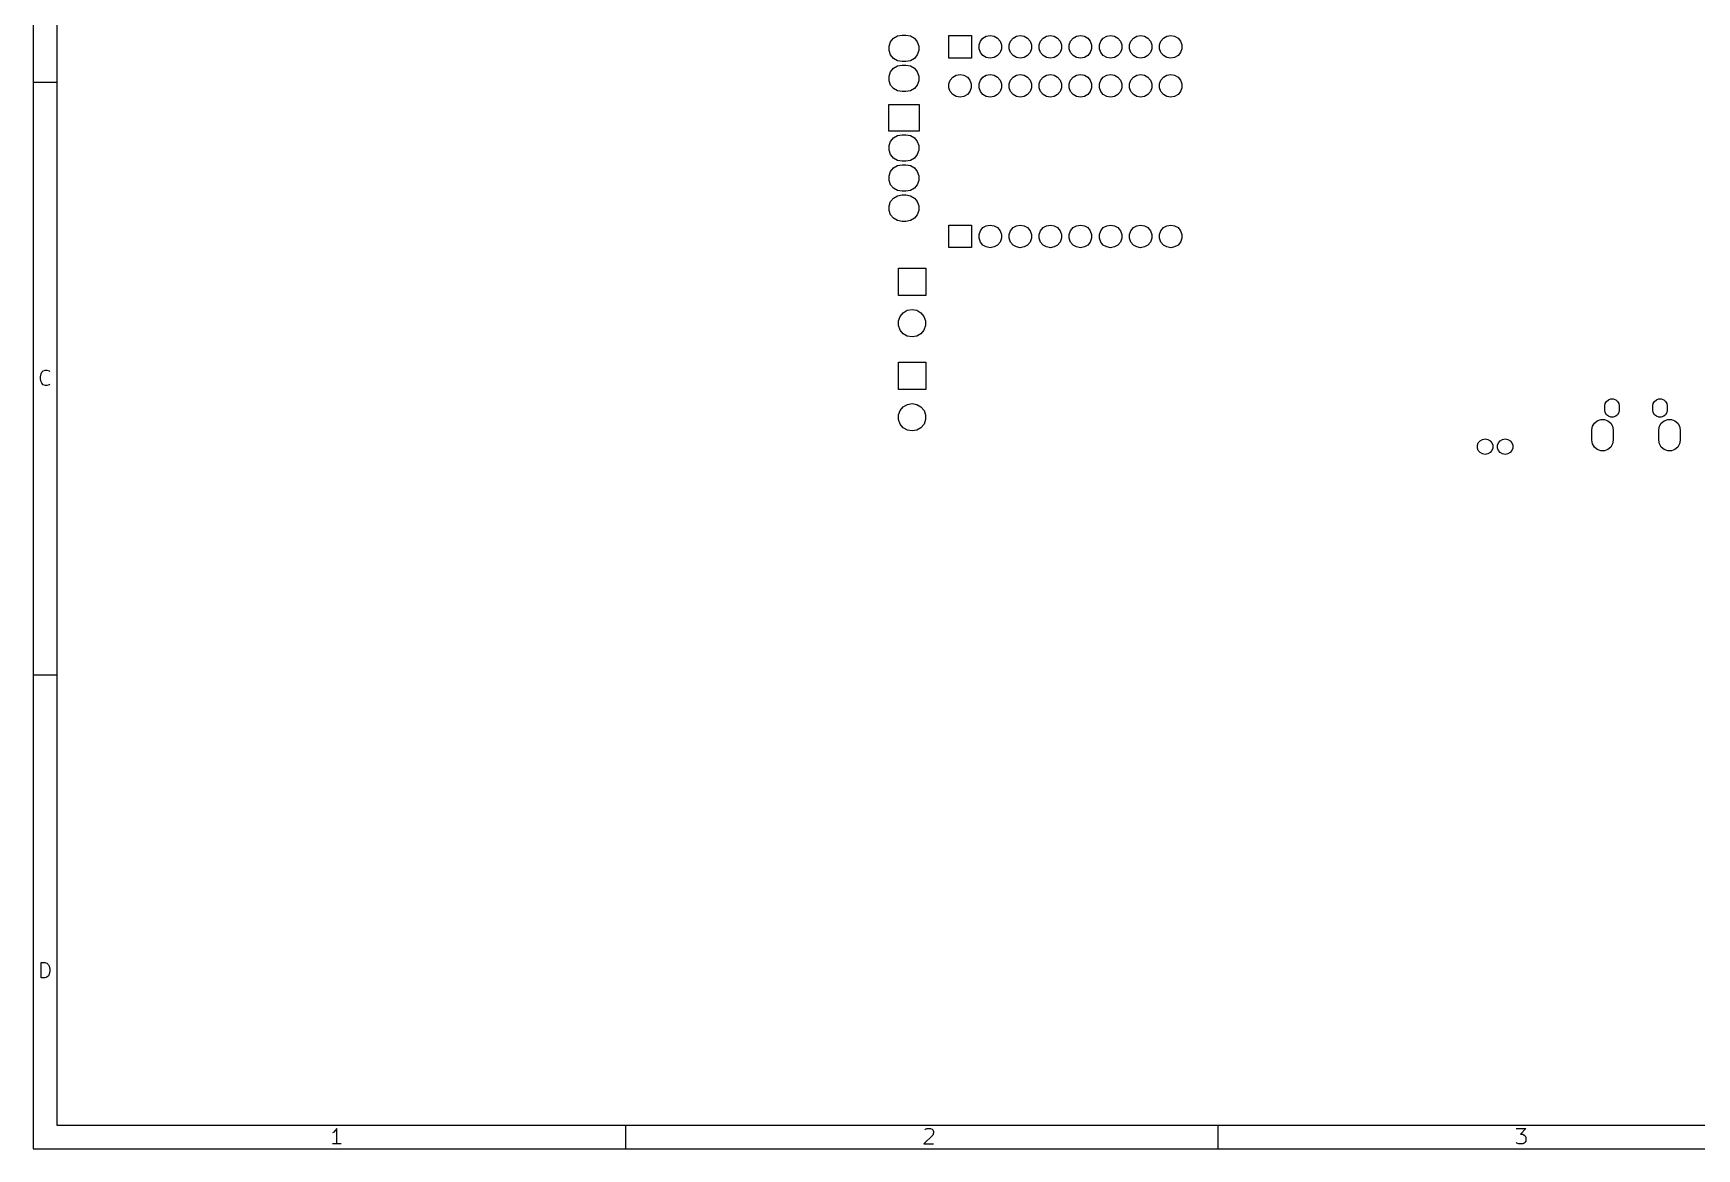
# Model space of a CAD drawing. Extents: x 10 to 287, y -200 to -10.
# Drawn here: x 10 to 150.4, y -200 to -105.9 of the extents above; entities that cross this region are included whole.
import ezdxf

# ---------------------------------------------------------------- set-up
doc = ezdxf.new("R2010")
doc.units = 0
doc.header["$MEASUREMENT"] = 0
doc.layers.add('BLACK', color=7, linetype='CONTINUOUS')

msp = doc.modelspace()

# ---------------------------------------------------------------- linework, layer by layer
at = {"layer": 'Black'}
for p, q in [((10, -10), (10, -200.007)), ((12, -12), (12, -198.007)), ((82.2421, -106.936), (82.3749, -106.571)), ((82.3749, -106.571), (82.6244, -106.274)), ((82.6244, -106.274), (82.9605, -106.08)), ((82.9605, -106.08), (83.3427, -106.012)), ((83.3427, -106.012), (83.6573, -106.012)), ((83.6573, -106.012), (84.0395, -106.08)), ((84.0395, -106.08), (84.3756, -106.274)), ((84.3756, -106.274), (84.6251, -106.571)), ((84.6251, -106.571), (84.7579, -106.936)), ((87.2871, -107.95), (87.2871, -106.045)), ((87.2871, -106.045), (89.1921, -106.045)), ((89.1921, -106.045), (89.1921, -107.95)), ((89.838, -106.831), (89.9516, -106.519)), ((89.9516, -106.519), (90.165, -106.265)), ((90.165, -106.265), (90.4526, -106.099)), ((90.4526, -106.099), (90.7796, -106.041)), ((90.7796, -106.041), (91.1066, -106.099)), ((91.1066, -106.099), (91.3942, -106.265)), ((91.3942, -106.265), (91.6076, -106.519)), ((91.6076, -106.519), (91.7212, -106.831)), ((92.378, -106.831), (92.4916, -106.519)), ((92.4916, -106.519), (92.705, -106.265)), ((92.705, -106.265), (92.9926, -106.099)), ((92.9926, -106.099), (93.3196, -106.041)), ((93.3196, -106.041), (93.6466, -106.099)), ((93.6466, -106.099), (93.9342, -106.265)), ((93.9342, -106.265), (94.1476, -106.519)), ((94.1476, -106.519), (94.2612, -106.831)), ((94.918, -106.831), (95.0316, -106.519)), ((95.0316, -106.519), (95.245, -106.265)), ((95.245, -106.265), (95.5326, -106.099)), ((95.5326, -106.099), (95.8596, -106.041)), ((95.8596, -106.041), (96.1866, -106.099)), ((96.1866, -106.099), (96.4742, -106.265)), ((96.4742, -106.265), (96.6876, -106.519)), ((96.6876, -106.519), (96.8012, -106.831)), ((97.458, -106.831), (97.5716, -106.519)), ((97.5716, -106.519), (97.785, -106.265)), ((97.785, -106.265), (98.0726, -106.099)), ((98.0726, -106.099), (98.3996, -106.041)), ((98.3996, -106.041), (98.7266, -106.099)), ((98.7266, -106.099), (99.0142, -106.265)), ((99.0142, -106.265), (99.2276, -106.519)), ((99.2276, -106.519), (99.3412, -106.831)), ((99.998, -106.831), (100.112, -106.519)), ((100.112, -106.519), (100.325, -106.265)), ((100.325, -106.265), (100.613, -106.099)), ((100.613, -106.099), (100.94, -106.041)), ((100.94, -106.041), (101.267, -106.099)), ((101.267, -106.099), (101.554, -106.265)), ((101.554, -106.265), (101.768, -106.519)), ((101.768, -106.519), (101.881, -106.831)), ((102.538, -106.831), (102.652, -106.519)), ((102.652, -106.519), (102.865, -106.265)), ((102.865, -106.265), (103.153, -106.099)), ((103.153, -106.099), (103.48, -106.041)), ((103.48, -106.041), (103.807, -106.099)), ((103.807, -106.099), (104.094, -106.265)), ((104.094, -106.265), (104.308, -106.519)), ((104.308, -106.519), (104.421, -106.831)), ((105.078, -106.831), (105.192, -106.519)), ((105.192, -106.519), (105.405, -106.265)), ((105.405, -106.265), (105.693, -106.099)), ((105.693, -106.099), (106.02, -106.041)), ((106.02, -106.041), (106.347, -106.099)), ((106.347, -106.099), (106.634, -106.265)), ((106.634, -106.265), (106.848, -106.519)), ((106.848, -106.519), (106.961, -106.831)), ((82.2421, -107.324), (82.2421, -106.936)), ((82.3749, -107.689), (82.2421, -107.324)), ((82.6244, -107.986), (82.3749, -107.689)), ((82.9605, -108.18), (82.6244, -107.986)), ((84.3756, -107.986), (84.0395, -108.18)), ((84.6251, -107.689), (84.3756, -107.986)), ((84.7579, -107.324), (84.6251, -107.689)), ((84.7579, -106.936), (84.7579, -107.324)), ((89.1921, -107.95), (87.2871, -107.95)), ((89.838, -107.164), (89.838, -106.831)), ((89.9516, -107.476), (89.838, -107.164)), ((90.165, -107.73), (89.9516, -107.476)), ((90.4526, -107.896), (90.165, -107.73)), ((90.7796, -107.954), (90.4526, -107.896)), ((91.1066, -107.896), (90.7796, -107.954)), ((91.3942, -107.73), (91.1066, -107.896)), ((91.6076, -107.476), (91.3942, -107.73)), ((91.7212, -107.164), (91.6076, -107.476)), ((91.7212, -106.831), (91.7212, -107.164)), ((92.378, -107.164), (92.378, -106.831)), ((92.4916, -107.476), (92.378, -107.164)), ((92.705, -107.73), (92.4916, -107.476)), ((92.9926, -107.896), (92.705, -107.73)), ((93.3196, -107.954), (92.9926, -107.896)), ((93.6466, -107.896), (93.3196, -107.954)), ((93.9342, -107.73), (93.6466, -107.896)), ((94.1476, -107.476), (93.9342, -107.73)), ((94.2612, -107.164), (94.1476, -107.476)), ((94.2612, -106.831), (94.2612, -107.164)), ((94.918, -107.164), (94.918, -106.831)), ((95.0316, -107.476), (94.918, -107.164)), ((95.245, -107.73), (95.0316, -107.476)), ((95.5326, -107.896), (95.245, -107.73)), ((95.8596, -107.954), (95.5326, -107.896)), ((96.1866, -107.896), (95.8596, -107.954)), ((96.4742, -107.73), (96.1866, -107.896)), ((96.6876, -107.476), (96.4742, -107.73)), ((96.8012, -107.164), (96.6876, -107.476)), ((96.8012, -106.831), (96.8012, -107.164)), ((97.458, -107.164), (97.458, -106.831)), ((97.5716, -107.476), (97.458, -107.164)), ((97.785, -107.73), (97.5716, -107.476)), ((98.0726, -107.896), (97.785, -107.73)), ((98.3996, -107.954), (98.0726, -107.896)), ((98.7266, -107.896), (98.3996, -107.954)), ((99.0142, -107.73), (98.7266, -107.896)), ((99.2276, -107.476), (99.0142, -107.73)), ((99.3412, -107.164), (99.2276, -107.476)), ((99.3412, -106.831), (99.3412, -107.164)), ((99.998, -107.164), (99.998, -106.831)), ((100.112, -107.476), (99.998, -107.164)), ((100.325, -107.73), (100.112, -107.476)), ((100.613, -107.896), (100.325, -107.73)), ((100.94, -107.954), (100.613, -107.896)), ((101.267, -107.896), (100.94, -107.954)), ((101.554, -107.73), (101.267, -107.896)), ((101.768, -107.476), (101.554, -107.73)), ((101.881, -107.164), (101.768, -107.476)), ((101.881, -106.831), (101.881, -107.164)), ((102.538, -107.164), (102.538, -106.831)), ((102.652, -107.476), (102.538, -107.164)), ((102.865, -107.73), (102.652, -107.476)), ((103.153, -107.896), (102.865, -107.73)), ((103.48, -107.954), (103.153, -107.896)), ((103.807, -107.896), (103.48, -107.954)), ((104.094, -107.73), (103.807, -107.896)), ((104.308, -107.476), (104.094, -107.73)), ((104.421, -107.164), (104.308, -107.476)), ((104.421, -106.831), (104.421, -107.164)), ((105.078, -107.164), (105.078, -106.831)), ((105.192, -107.476), (105.078, -107.164)), ((105.405, -107.73), (105.192, -107.476)), ((105.693, -107.896), (105.405, -107.73)), ((106.02, -107.954), (105.693, -107.896)), ((106.347, -107.896), (106.02, -107.954)), ((106.634, -107.73), (106.347, -107.896)), ((106.848, -107.476), (106.634, -107.73)), ((106.961, -107.164), (106.848, -107.476)), ((106.961, -106.831), (106.961, -107.164)), ((82.2421, -109.476), (82.3749, -109.111)), ((82.2421, -109.864), (82.2421, -109.476)), ((82.3749, -109.111), (82.6244, -108.814)), ((82.6244, -108.814), (82.9605, -108.62)), ((83.3427, -108.248), (82.9605, -108.18)), ((82.9605, -108.62), (83.3427, -108.552)), ((83.6573, -108.248), (83.3427, -108.248)), ((83.3427, -108.552), (83.6573, -108.552)), ((84.0395, -108.18), (83.6573, -108.248)), ((83.6573, -108.552), (84.0395, -108.62)), ((84.0395, -108.62), (84.3756, -108.814)), ((84.3756, -108.814), (84.6251, -109.111)), ((84.6251, -109.111), (84.7579, -109.476)), ((84.7579, -109.476), (84.7579, -109.864)), ((87.625, -109.567), (87.9126, -109.401)), ((87.9126, -109.401), (88.2396, -109.343)), ((88.2396, -109.343), (88.5666, -109.401)), ((88.5666, -109.401), (88.8542, -109.567)), ((90.165, -109.567), (90.4526, -109.401)), ((90.4526, -109.401), (90.7796, -109.343)), ((90.7796, -109.343), (91.1066, -109.401)), ((91.1066, -109.401), (91.3942, -109.567)), ((92.705, -109.567), (92.9926, -109.401)), ((92.9926, -109.401), (93.3196, -109.343)), ((93.3196, -109.343), (93.6466, -109.401)), ((93.6466, -109.401), (93.9342, -109.567)), ((95.245, -109.567), (95.5326, -109.401)), ((95.5326, -109.401), (95.8596, -109.343)), ((95.8596, -109.343), (96.1866, -109.401)), ((96.1866, -109.401), (96.4742, -109.567)), ((97.785, -109.567), (98.0726, -109.401)), ((98.0726, -109.401), (98.3996, -109.343)), ((98.3996, -109.343), (98.7266, -109.401)), ((98.7266, -109.401), (99.0142, -109.567)), ((100.325, -109.567), (100.613, -109.401)), ((100.613, -109.401), (100.94, -109.343)), ((100.94, -109.343), (101.267, -109.401)), ((101.267, -109.401), (101.554, -109.567)), ((102.865, -109.567), (103.153, -109.401)), ((103.153, -109.401), (103.48, -109.343)), ((103.48, -109.343), (103.807, -109.401)), ((103.807, -109.401), (104.094, -109.567)), ((105.405, -109.567), (105.693, -109.401)), ((105.693, -109.401), (106.02, -109.343)), ((106.02, -109.343), (106.347, -109.401)), ((106.347, -109.401), (106.634, -109.567)), ((10, -110), (12, -110)), ((82.3749, -110.229), (82.2421, -109.864)), ((82.6244, -110.526), (82.3749, -110.229)), ((82.9605, -110.72), (82.6244, -110.526)), ((83.3427, -110.788), (82.9605, -110.72)), ((83.6573, -110.788), (83.3427, -110.788)), ((84.0395, -110.72), (83.6573, -110.788)), ((84.3756, -110.526), (84.0395, -110.72)), ((84.6251, -110.229), (84.3756, -110.526)), ((84.7579, -109.864), (84.6251, -110.229)), ((87.298, -110.133), (87.4116, -109.821)), ((87.298, -110.466), (87.298, -110.133)), ((87.4116, -110.778), (87.298, -110.466)), ((87.4116, -109.821), (87.625, -109.567)), ((87.625, -111.032), (87.4116, -110.778)), ((88.8542, -109.567), (89.0676, -109.821)), ((89.0676, -110.778), (88.8542, -111.032)), ((89.0676, -109.821), (89.1812, -110.133)), ((89.1812, -110.466), (89.0676, -110.778)), ((89.1812, -110.133), (89.1812, -110.466)), ((89.838, -110.133), (89.9516, -109.821)), ((89.838, -110.466), (89.838, -110.133)), ((89.9516, -110.778), (89.838, -110.466)), ((89.9516, -109.821), (90.165, -109.567)), ((90.165, -111.032), (89.9516, -110.778)), ((91.3942, -109.567), (91.6076, -109.821)), ((91.6076, -110.778), (91.3942, -111.032)), ((91.6076, -109.821), (91.7212, -110.133)), ((91.7212, -110.466), (91.6076, -110.778)), ((91.7212, -110.133), (91.7212, -110.466)), ((92.378, -110.133), (92.4916, -109.821)), ((92.378, -110.466), (92.378, -110.133)), ((92.4916, -110.778), (92.378, -110.466)), ((92.4916, -109.821), (92.705, -109.567)), ((92.705, -111.032), (92.4916, -110.778)), ((93.9342, -109.567), (94.1476, -109.821)), ((94.1476, -110.778), (93.9342, -111.032)), ((94.1476, -109.821), (94.2612, -110.133)), ((94.2612, -110.466), (94.1476, -110.778)), ((94.2612, -110.133), (94.2612, -110.466)), ((94.918, -110.133), (95.0316, -109.821)), ((94.918, -110.466), (94.918, -110.133)), ((95.0316, -110.778), (94.918, -110.466)), ((95.0316, -109.821), (95.245, -109.567)), ((95.245, -111.032), (95.0316, -110.778)), ((96.4742, -109.567), (96.6876, -109.821)), ((96.6876, -110.778), (96.4742, -111.032)), ((96.6876, -109.821), (96.8012, -110.133)), ((96.8012, -110.466), (96.6876, -110.778)), ((96.8012, -110.133), (96.8012, -110.466)), ((97.458, -110.133), (97.5716, -109.821)), ((97.458, -110.466), (97.458, -110.133)), ((97.5716, -110.778), (97.458, -110.466)), ((97.5716, -109.821), (97.785, -109.567)), ((97.785, -111.032), (97.5716, -110.778)), ((99.0142, -109.567), (99.2276, -109.821)), ((99.2276, -110.778), (99.0142, -111.032)), ((99.2276, -109.821), (99.3412, -110.133)), ((99.3412, -110.466), (99.2276, -110.778)), ((99.3412, -110.133), (99.3412, -110.466)), ((99.998, -110.133), (100.112, -109.821)), ((99.998, -110.466), (99.998, -110.133)), ((100.112, -110.778), (99.998, -110.466)), ((100.112, -109.821), (100.325, -109.567)), ((100.325, -111.032), (100.112, -110.778)), ((101.554, -109.567), (101.768, -109.821)), ((101.768, -110.778), (101.554, -111.032)), ((101.768, -109.821), (101.881, -110.133)), ((101.881, -110.466), (101.768, -110.778)), ((101.881, -110.133), (101.881, -110.466)), ((102.538, -110.133), (102.652, -109.821)), ((102.538, -110.466), (102.538, -110.133)), ((102.652, -110.778), (102.538, -110.466)), ((102.652, -109.821), (102.865, -109.567)), ((102.865, -111.032), (102.652, -110.778)), ((104.094, -109.567), (104.308, -109.821)), ((104.308, -110.778), (104.094, -111.032)), ((104.308, -109.821), (104.421, -110.133)), ((104.421, -110.466), (104.308, -110.778)), ((104.421, -110.133), (104.421, -110.466)), ((105.078, -110.133), (105.192, -109.821)), ((105.078, -110.466), (105.078, -110.133)), ((105.192, -110.778), (105.078, -110.466)), ((105.192, -109.821), (105.405, -109.567)), ((105.405, -111.032), (105.192, -110.778)), ((106.634, -109.567), (106.848, -109.821)), ((106.848, -110.778), (106.634, -111.032)), ((106.848, -109.821), (106.961, -110.133)), ((106.961, -110.466), (106.848, -110.778)), ((106.961, -110.133), (106.961, -110.466)), ((82.23, -114.118), (82.23, -111.882)), ((82.23, -111.882), (84.77, -111.882)), ((84.77, -111.882), (84.77, -114.118)), ((87.9126, -111.198), (87.625, -111.032)), ((88.2396, -111.256), (87.9126, -111.198)), ((88.5666, -111.198), (88.2396, -111.256)), ((88.8542, -111.032), (88.5666, -111.198)), ((90.4526, -111.198), (90.165, -111.032)), ((90.7796, -111.256), (90.4526, -111.198)), ((91.1066, -111.198), (90.7796, -111.256)), ((91.3942, -111.032), (91.1066, -111.198)), ((92.9926, -111.198), (92.705, -111.032)), ((93.3196, -111.256), (92.9926, -111.198)), ((93.6466, -111.198), (93.3196, -111.256)), ((93.9342, -111.032), (93.6466, -111.198)), ((95.5326, -111.198), (95.245, -111.032)), ((95.8596, -111.256), (95.5326, -111.198)), ((96.1866, -111.198), (95.8596, -111.256)), ((96.4742, -111.032), (96.1866, -111.198)), ((98.0726, -111.198), (97.785, -111.032)), ((98.3996, -111.256), (98.0726, -111.198)), ((98.7266, -111.198), (98.3996, -111.256)), ((99.0142, -111.032), (98.7266, -111.198)), ((100.613, -111.198), (100.325, -111.032)), ((100.94, -111.256), (100.613, -111.198)), ((101.267, -111.198), (100.94, -111.256)), ((101.554, -111.032), (101.267, -111.198)), ((103.153, -111.198), (102.865, -111.032)), ((103.48, -111.256), (103.153, -111.198)), ((103.807, -111.198), (103.48, -111.256)), ((104.094, -111.032), (103.807, -111.198)), ((105.693, -111.198), (105.405, -111.032)), ((106.02, -111.256), (105.693, -111.198)), ((106.347, -111.198), (106.02, -111.256)), ((106.634, -111.032), (106.347, -111.198)), ((84.77, -114.118), (82.23, -114.118)), ((82.2421, -115.346), (82.3749, -114.981)), ((82.3749, -114.981), (82.6244, -114.684)), ((82.6244, -114.684), (82.9605, -114.49)), ((82.9605, -114.49), (83.3427, -114.422)), ((83.3427, -114.422), (83.6573, -114.422)), ((83.6573, -114.422), (84.0395, -114.49)), ((84.0395, -114.49), (84.3756, -114.684)), ((84.3756, -114.684), (84.6251, -114.981)), ((84.6251, -114.981), (84.7579, -115.346)), ((82.2421, -115.734), (82.2421, -115.346)), ((82.3749, -116.099), (82.2421, -115.734)), ((82.6244, -116.396), (82.3749, -116.099)), ((82.9605, -116.59), (82.6244, -116.396)), ((84.3756, -116.396), (84.0395, -116.59)), ((84.6251, -116.099), (84.3756, -116.396)), ((84.7579, -115.734), (84.6251, -116.099)), ((84.7579, -115.346), (84.7579, -115.734)), ((82.2421, -117.886), (82.3749, -117.521)), ((82.2421, -118.274), (82.2421, -117.886)), ((82.3749, -117.521), (82.6244, -117.224)), ((82.6244, -117.224), (82.9605, -117.03)), ((83.3427, -116.658), (82.9605, -116.59)), ((82.9605, -117.03), (83.3427, -116.962)), ((83.6573, -116.658), (83.3427, -116.658)), ((83.3427, -116.962), (83.6573, -116.962)), ((84.0395, -116.59), (83.6573, -116.658)), ((83.6573, -116.962), (84.0395, -117.03)), ((84.0395, -117.03), (84.3756, -117.224)), ((84.3756, -117.224), (84.6251, -117.521)), ((84.6251, -117.521), (84.7579, -117.886)), ((84.7579, -117.886), (84.7579, -118.274)), ((82.3749, -118.639), (82.2421, -118.274)), ((82.6244, -118.936), (82.3749, -118.639)), ((82.9605, -119.13), (82.6244, -118.936)), ((83.3427, -119.198), (82.9605, -119.13)), ((83.6573, -119.198), (83.3427, -119.198)), ((84.0395, -119.13), (83.6573, -119.198)), ((84.3756, -118.936), (84.0395, -119.13)), ((84.6251, -118.639), (84.3756, -118.936)), ((84.7579, -118.274), (84.6251, -118.639)), ((82.2421, -120.426), (82.3749, -120.061)), ((82.2421, -120.814), (82.2421, -120.426)), ((82.3749, -120.061), (82.6244, -119.764)), ((82.6244, -119.764), (82.9605, -119.57)), ((82.9605, -119.57), (83.3427, -119.502)), ((83.3427, -119.502), (83.6573, -119.502)), ((83.6573, -119.502), (84.0395, -119.57)), ((84.0395, -119.57), (84.3756, -119.764)), ((84.3756, -119.764), (84.6251, -120.061)), ((84.6251, -120.061), (84.7579, -120.426)), ((84.7579, -120.426), (84.7579, -120.814)), ((82.3749, -121.179), (82.2421, -120.814)), ((82.6244, -121.476), (82.3749, -121.179)), ((82.9605, -121.67), (82.6244, -121.476)), ((83.3427, -121.738), (82.9605, -121.67)), ((83.6573, -121.738), (83.3427, -121.738)), ((84.0395, -121.67), (83.6573, -121.738)), ((84.3756, -121.476), (84.0395, -121.67)), ((84.6251, -121.179), (84.3756, -121.476)), ((84.7579, -120.814), (84.6251, -121.179)), ((87.2871, -123.952), (87.2871, -122.047)), ((87.2871, -122.047), (89.1921, -122.047)), ((89.1921, -122.047), (89.1921, -123.952)), ((90.165, -122.267), (90.4526, -122.101)), ((90.4526, -122.101), (90.7796, -122.043)), ((90.7796, -122.043), (91.1066, -122.101)), ((91.1066, -122.101), (91.3942, -122.267)), ((92.705, -122.267), (92.9926, -122.101)), ((92.9926, -122.101), (93.3196, -122.043)), ((93.3196, -122.043), (93.6466, -122.101)), ((93.6466, -122.101), (93.9342, -122.267)), ((95.245, -122.267), (95.5326, -122.101)), ((95.5326, -122.101), (95.8596, -122.043)), ((95.8596, -122.043), (96.1866, -122.101)), ((96.1866, -122.101), (96.4742, -122.267)), ((97.785, -122.267), (98.0726, -122.101)), ((98.0726, -122.101), (98.3996, -122.043)), ((98.3996, -122.043), (98.7266, -122.101)), ((98.7266, -122.101), (99.0142, -122.267)), ((100.325, -122.267), (100.613, -122.101)), ((100.613, -122.101), (100.94, -122.043)), ((100.94, -122.043), (101.267, -122.101)), ((101.267, -122.101), (101.554, -122.267)), ((102.865, -122.267), (103.153, -122.101)), ((103.153, -122.101), (103.48, -122.043)), ((103.48, -122.043), (103.807, -122.101)), ((103.807, -122.101), (104.094, -122.267)), ((105.405, -122.267), (105.693, -122.101)), ((105.693, -122.101), (106.02, -122.043)), ((106.02, -122.043), (106.347, -122.101)), ((106.347, -122.101), (106.634, -122.267)), ((89.838, -122.833), (89.9516, -122.521)), ((89.838, -123.166), (89.838, -122.833)), ((89.9516, -123.478), (89.838, -123.166)), ((89.9516, -122.521), (90.165, -122.267)), ((90.165, -123.732), (89.9516, -123.478)), ((91.3942, -122.267), (91.6076, -122.521)), ((91.6076, -123.478), (91.3942, -123.732)), ((91.6076, -122.521), (91.7212, -122.833)), ((91.7212, -123.166), (91.6076, -123.478)), ((91.7212, -122.833), (91.7212, -123.166)), ((92.378, -122.833), (92.4916, -122.521)), ((92.378, -123.166), (92.378, -122.833)), ((92.4916, -123.478), (92.378, -123.166)), ((92.4916, -122.521), (92.705, -122.267)), ((92.705, -123.732), (92.4916, -123.478)), ((93.9342, -122.267), (94.1476, -122.521)), ((94.1476, -123.478), (93.9342, -123.732)), ((94.1476, -122.521), (94.2612, -122.833)), ((94.2612, -123.166), (94.1476, -123.478)), ((94.2612, -122.833), (94.2612, -123.166)), ((94.918, -122.833), (95.0316, -122.521)), ((94.918, -123.166), (94.918, -122.833)), ((95.0316, -123.478), (94.918, -123.166)), ((95.0316, -122.521), (95.245, -122.267)), ((95.245, -123.732), (95.0316, -123.478)), ((96.4742, -122.267), (96.6876, -122.521)), ((96.6876, -123.478), (96.4742, -123.732)), ((96.6876, -122.521), (96.8012, -122.833)), ((96.8012, -123.166), (96.6876, -123.478)), ((96.8012, -122.833), (96.8012, -123.166)), ((97.458, -122.833), (97.5716, -122.521)), ((97.458, -123.166), (97.458, -122.833)), ((97.5716, -123.478), (97.458, -123.166)), ((97.5716, -122.521), (97.785, -122.267)), ((97.785, -123.732), (97.5716, -123.478)), ((99.0142, -122.267), (99.2276, -122.521)), ((99.2276, -123.478), (99.0142, -123.732)), ((99.2276, -122.521), (99.3412, -122.833)), ((99.3412, -123.166), (99.2276, -123.478)), ((99.3412, -122.833), (99.3412, -123.166)), ((99.998, -122.833), (100.112, -122.521)), ((99.998, -123.166), (99.998, -122.833)), ((100.112, -123.478), (99.998, -123.166)), ((100.112, -122.521), (100.325, -122.267)), ((100.325, -123.732), (100.112, -123.478)), ((101.554, -122.267), (101.768, -122.521)), ((101.768, -123.478), (101.554, -123.732)), ((101.768, -122.521), (101.881, -122.833)), ((101.881, -123.166), (101.768, -123.478)), ((101.881, -122.833), (101.881, -123.166)), ((102.538, -122.833), (102.652, -122.521)), ((102.538, -123.166), (102.538, -122.833)), ((102.652, -123.478), (102.538, -123.166)), ((102.652, -122.521), (102.865, -122.267)), ((102.865, -123.732), (102.652, -123.478)), ((104.094, -122.267), (104.308, -122.521)), ((104.308, -123.478), (104.094, -123.732)), ((104.308, -122.521), (104.421, -122.833)), ((104.421, -123.166), (104.308, -123.478)), ((104.421, -122.833), (104.421, -123.166)), ((105.078, -122.833), (105.192, -122.521)), ((105.078, -123.166), (105.078, -122.833)), ((105.192, -123.478), (105.078, -123.166)), ((105.192, -122.521), (105.405, -122.267)), ((105.405, -123.732), (105.192, -123.478)), ((106.634, -122.267), (106.848, -122.521)), ((106.848, -123.478), (106.634, -123.732)), ((106.848, -122.521), (106.961, -122.833)), ((106.961, -123.166), (106.848, -123.478)), ((106.961, -122.833), (106.961, -123.166)), ((89.1921, -123.952), (87.2871, -123.952)), ((90.4526, -123.898), (90.165, -123.732)), ((90.7796, -123.956), (90.4526, -123.898)), ((91.1066, -123.898), (90.7796, -123.956)), ((91.3942, -123.732), (91.1066, -123.898)), ((92.9926, -123.898), (92.705, -123.732)), ((93.3196, -123.956), (92.9926, -123.898)), ((93.6466, -123.898), (93.3196, -123.956)), ((93.9342, -123.732), (93.6466, -123.898)), ((95.5326, -123.898), (95.245, -123.732)), ((95.8596, -123.956), (95.5326, -123.898)), ((96.1866, -123.898), (95.8596, -123.956)), ((96.4742, -123.732), (96.1866, -123.898)), ((98.0726, -123.898), (97.785, -123.732)), ((98.3996, -123.956), (98.0726, -123.898)), ((98.7266, -123.898), (98.3996, -123.956)), ((99.0142, -123.732), (98.7266, -123.898)), ((100.613, -123.898), (100.325, -123.732)), ((100.94, -123.956), (100.613, -123.898)), ((101.267, -123.898), (100.94, -123.956)), ((101.554, -123.732), (101.267, -123.898)), ((103.153, -123.898), (102.865, -123.732)), ((103.48, -123.956), (103.153, -123.898)), ((103.807, -123.898), (103.48, -123.956)), ((104.094, -123.732), (103.807, -123.898)), ((105.693, -123.898), (105.405, -123.732)), ((106.02, -123.956), (105.693, -123.898)), ((106.347, -123.898), (106.02, -123.956)), ((106.634, -123.732), (106.347, -123.898)), ((83.026, -127.984), (83.026, -125.676)), ((83.026, -125.676), (85.334, -125.676)), ((85.334, -125.676), (85.334, -127.984)), ((85.334, -127.984), (83.026, -127.984)), ((83.7838, -129.241), (84.18, -129.172)), ((84.18, -129.172), (84.5762, -129.241)), ((83.0392, -130.129), (83.1768, -129.751)), ((83.0392, -130.531), (83.0392, -130.129)), ((83.1768, -130.909), (83.0392, -130.531)), ((83.1768, -129.751), (83.4354, -129.443)), ((83.4354, -129.443), (83.7838, -129.241)), ((84.5762, -129.241), (84.9246, -129.443)), ((84.9246, -129.443), (85.1832, -129.751)), ((85.1832, -129.751), (85.3208, -130.129)), ((85.3208, -130.531), (85.1832, -130.909)), ((85.3208, -130.129), (85.3208, -130.531)), ((83.4354, -131.217), (83.1768, -130.909)), ((83.7838, -131.419), (83.4354, -131.217)), ((84.18, -131.488), (83.7838, -131.419)), ((84.5762, -131.419), (84.18, -131.488)), ((84.9246, -131.217), (84.5762, -131.419)), ((85.1832, -130.909), (84.9246, -131.217)), ((10.5976, -134.845), (10.6595, -134.598)), ((10.6595, -134.598), (10.7214, -134.474)), ((10.7214, -134.474), (10.8452, -134.35)), ((10.8452, -134.35), (11.031, -134.288)), ((11.031, -134.288), (11.1548, -134.288)), ((11.1548, -134.288), (11.3405, -134.35)), ((11.3405, -134.35), (11.4024, -134.412)), ((83.036, -135.924), (83.036, -133.616)), ((83.036, -133.616), (85.344, -133.616)), ((85.344, -133.616), (85.344, -135.924)), ((10.5976, -135.031), (10.5976, -134.845)), ((10.6595, -135.279), (10.5976, -135.031)), ((10.7214, -135.402), (10.6595, -135.279)), ((10.8452, -135.526), (10.7214, -135.402)), ((11.031, -135.588), (10.8452, -135.526)), ((11.1548, -135.588), (11.031, -135.588)), ((11.3405, -135.526), (11.1548, -135.588)), ((11.4024, -135.464), (11.3405, -135.526)), ((85.344, -135.924), (83.036, -135.924)), ((83.1868, -137.691), (83.4454, -137.383)), ((83.4454, -137.383), (83.7938, -137.181)), ((83.7938, -137.181), (84.19, -137.112)), ((84.19, -137.112), (84.5862, -137.181)), ((84.5862, -137.181), (84.9346, -137.383)), ((84.9346, -137.383), (85.1932, -137.691)), ((142.665, -137.318), (142.702, -137.109)), ((142.665, -137.662), (142.665, -137.318)), ((142.702, -137.109), (142.808, -136.926)), ((142.808, -136.926), (142.97, -136.79)), ((142.97, -136.79), (143.169, -136.717)), ((143.169, -136.717), (143.381, -136.717)), ((143.381, -136.717), (143.58, -136.79)), ((143.58, -136.79), (143.742, -136.926)), ((143.742, -136.926), (143.848, -137.109)), ((143.848, -137.109), (143.885, -137.318)), ((143.885, -137.318), (143.885, -137.662)), ((146.715, -137.318), (146.752, -137.109)), ((146.715, -137.662), (146.715, -137.318)), ((146.752, -137.109), (146.858, -136.926)), ((146.858, -136.926), (147.02, -136.79)), ((147.02, -136.79), (147.219, -136.717)), ((147.219, -136.717), (147.431, -136.717)), ((147.431, -136.717), (147.63, -136.79)), ((147.63, -136.79), (147.792, -136.926)), ((147.792, -136.926), (147.898, -137.109)), ((147.898, -137.109), (147.935, -137.318)), ((147.935, -137.318), (147.935, -137.662)), ((83.0492, -138.069), (83.1868, -137.691)), ((83.0492, -138.471), (83.0492, -138.069)), ((83.1868, -138.849), (83.0492, -138.471)), ((83.4454, -139.157), (83.1868, -138.849)), ((85.1932, -138.849), (84.9346, -139.157)), ((85.1932, -137.691), (85.3308, -138.069)), ((85.3308, -138.471), (85.1932, -138.849)), ((85.3308, -138.069), (85.3308, -138.471)), ((141.626, -139.031), (141.782, -138.759)), ((141.782, -138.759), (142.023, -138.557)), ((142.023, -138.557), (142.318, -138.45)), ((142.318, -138.45), (142.632, -138.45)), ((142.632, -138.45), (142.927, -138.557)), ((142.702, -137.871), (142.665, -137.662)), ((142.808, -138.054), (142.702, -137.871)), ((142.97, -138.19), (142.808, -138.054)), ((142.927, -138.557), (143.168, -138.759)), ((143.169, -138.263), (142.97, -138.19)), ((143.168, -138.759), (143.324, -139.031)), ((143.381, -138.263), (143.169, -138.263)), ((143.58, -138.19), (143.381, -138.263)), ((143.742, -138.054), (143.58, -138.19)), ((143.848, -137.871), (143.742, -138.054)), ((143.885, -137.662), (143.848, -137.871)), ((146.752, -137.871), (146.715, -137.662)), ((146.858, -138.054), (146.752, -137.871)), ((147.02, -138.19), (146.858, -138.054)), ((147.219, -138.263), (147.02, -138.19)), ((147.431, -138.263), (147.219, -138.263)), ((147.276, -139.031), (147.432, -138.759)), ((147.63, -138.19), (147.431, -138.263)), ((147.432, -138.759), (147.673, -138.557)), ((147.792, -138.054), (147.63, -138.19)), ((147.673, -138.557), (147.968, -138.45)), ((147.898, -137.871), (147.792, -138.054)), ((147.935, -137.662), (147.898, -137.871)), ((147.968, -138.45), (148.282, -138.45)), ((148.282, -138.45), (148.577, -138.557)), ((148.577, -138.557), (148.818, -138.759)), ((148.818, -138.759), (148.974, -139.031)), ((83.7938, -139.359), (83.4454, -139.157)), ((84.19, -139.428), (83.7938, -139.359)), ((84.5862, -139.359), (84.19, -139.428)), ((84.9346, -139.157), (84.5862, -139.359)), ((131.981, -140.422), (132.128, -140.247)), ((132.128, -140.247), (132.325, -140.133)), ((132.325, -140.133), (132.55, -140.094)), ((132.55, -140.094), (132.775, -140.133)), ((132.775, -140.133), (132.972, -140.247)), ((132.972, -140.247), (133.119, -140.422)), ((133.681, -140.422), (133.828, -140.247)), ((133.828, -140.247), (134.025, -140.133)), ((134.025, -140.133), (134.25, -140.094)), ((134.25, -140.094), (134.475, -140.133)), ((134.475, -140.133), (134.672, -140.247)), ((134.672, -140.247), (134.819, -140.422)), ((141.571, -139.34), (141.626, -139.031)), ((141.571, -140.2), (141.571, -139.34)), ((141.626, -140.509), (141.571, -140.2)), ((143.324, -139.031), (143.379, -139.34)), ((143.379, -140.2), (143.324, -140.509)), ((143.379, -139.34), (143.379, -140.2)), ((147.221, -139.34), (147.276, -139.031)), ((147.221, -140.2), (147.221, -139.34)), ((147.276, -140.509), (147.221, -140.2)), ((148.974, -139.031), (149.029, -139.34)), ((149.029, -140.2), (148.974, -140.509)), ((149.029, -139.34), (149.029, -140.2)), ((131.903, -140.636), (131.981, -140.422)), ((131.903, -140.864), (131.903, -140.636)), ((131.981, -141.078), (131.903, -140.864)), ((132.128, -141.253), (131.981, -141.078)), ((132.325, -141.367), (132.128, -141.253)), ((132.55, -141.406), (132.325, -141.367)), ((132.775, -141.367), (132.55, -141.406)), ((132.972, -141.253), (132.775, -141.367)), ((133.119, -141.078), (132.972, -141.253)), ((133.119, -140.422), (133.197, -140.636)), ((133.197, -140.864), (133.119, -141.078)), ((133.197, -140.636), (133.197, -140.864)), ((133.603, -140.636), (133.681, -140.422)), ((133.603, -140.864), (133.603, -140.636)), ((133.681, -141.078), (133.603, -140.864)), ((133.828, -141.253), (133.681, -141.078)), ((134.025, -141.367), (133.828, -141.253)), ((134.25, -141.406), (134.025, -141.367)), ((134.475, -141.367), (134.25, -141.406)), ((134.672, -141.253), (134.475, -141.367)), ((134.819, -141.078), (134.672, -141.253)), ((134.819, -140.422), (134.897, -140.636)), ((134.897, -140.864), (134.819, -141.078)), ((134.897, -140.636), (134.897, -140.864)), ((141.782, -140.781), (141.626, -140.509)), ((142.023, -140.983), (141.782, -140.781)), ((142.318, -141.09), (142.023, -140.983)), ((142.632, -141.09), (142.318, -141.09)), ((142.927, -140.983), (142.632, -141.09)), ((143.168, -140.781), (142.927, -140.983)), ((143.324, -140.509), (143.168, -140.781)), ((147.432, -140.781), (147.276, -140.509)), ((147.673, -140.983), (147.432, -140.781)), ((147.968, -141.09), (147.673, -140.983)), ((148.282, -141.09), (147.968, -141.09)), ((148.577, -140.983), (148.282, -141.09)), ((148.818, -140.781), (148.577, -140.983)), ((148.974, -140.509), (148.818, -140.781)), ((10, -160), (12, -160)), ((10.6595, -185.588), (10.6595, -184.288)), ((10.6595, -184.288), (10.969, -184.288)), ((10.969, -184.288), (11.1548, -184.35)), ((11.1548, -184.35), (11.2786, -184.474)), ((11.2786, -184.474), (11.3405, -184.598)), ((11.3405, -185.279), (11.2786, -185.402)), ((11.3405, -184.598), (11.4024, -184.845)), ((11.4024, -185.031), (11.3405, -185.279)), ((11.4024, -184.845), (11.4024, -185.031)), ((10.969, -185.588), (10.6595, -185.588)), ((11.1548, -185.526), (10.969, -185.588)), ((11.2786, -185.402), (11.1548, -185.526)), ((12, -198.007), (285.002, -198.007)), ((35.3714, -198.605), (35.2476, -198.667)), ((35.4952, -198.481), (35.3714, -198.605)), ((35.619, -198.295), (35.4952, -198.481)), ((35.619, -199.595), (35.619, -198.295)), ((60, -198.007), (60, -200.007)), ((85.9286, -198.852), (85.1857, -199.595)), ((85.2476, -198.419), (85.3095, -198.357)), ((85.3095, -198.357), (85.4333, -198.295)), ((85.4333, -198.295), (85.7429, -198.295)), ((85.7429, -198.295), (85.8667, -198.357)), ((85.8667, -198.357), (85.9286, -198.419)), ((85.9286, -198.419), (85.9905, -198.543)), ((85.9905, -198.667), (85.9286, -198.852)), ((85.9905, -198.543), (85.9905, -198.667)), ((110, -198.007), (110, -200.007)), ((135.186, -198.295), (135.99, -198.295)), ((135.99, -198.295), (135.557, -198.791)), ((135.557, -198.791), (135.743, -198.791)), ((135.743, -198.791), (135.867, -198.852)), ((135.867, -198.852), (135.929, -198.914)), ((135.929, -198.914), (135.99, -199.038)), ((135.99, -199.348), (135.929, -199.471)), ((135.99, -199.038), (135.99, -199.348)), ((10, -200.007), (287.002, -200.007)), ((35.9905, -199.595), (35.2476, -199.595)), ((85.1857, -199.595), (85.9905, -199.595)), ((135.248, -199.533), (135.186, -199.471)), ((135.371, -199.595), (135.248, -199.533)), ((135.743, -199.595), (135.371, -199.595)), ((135.867, -199.533), (135.743, -199.595)), ((135.929, -199.471), (135.867, -199.533))]:
    msp.add_line(p, q, dxfattribs=at)

doc.saveas('drawing.dxf')
